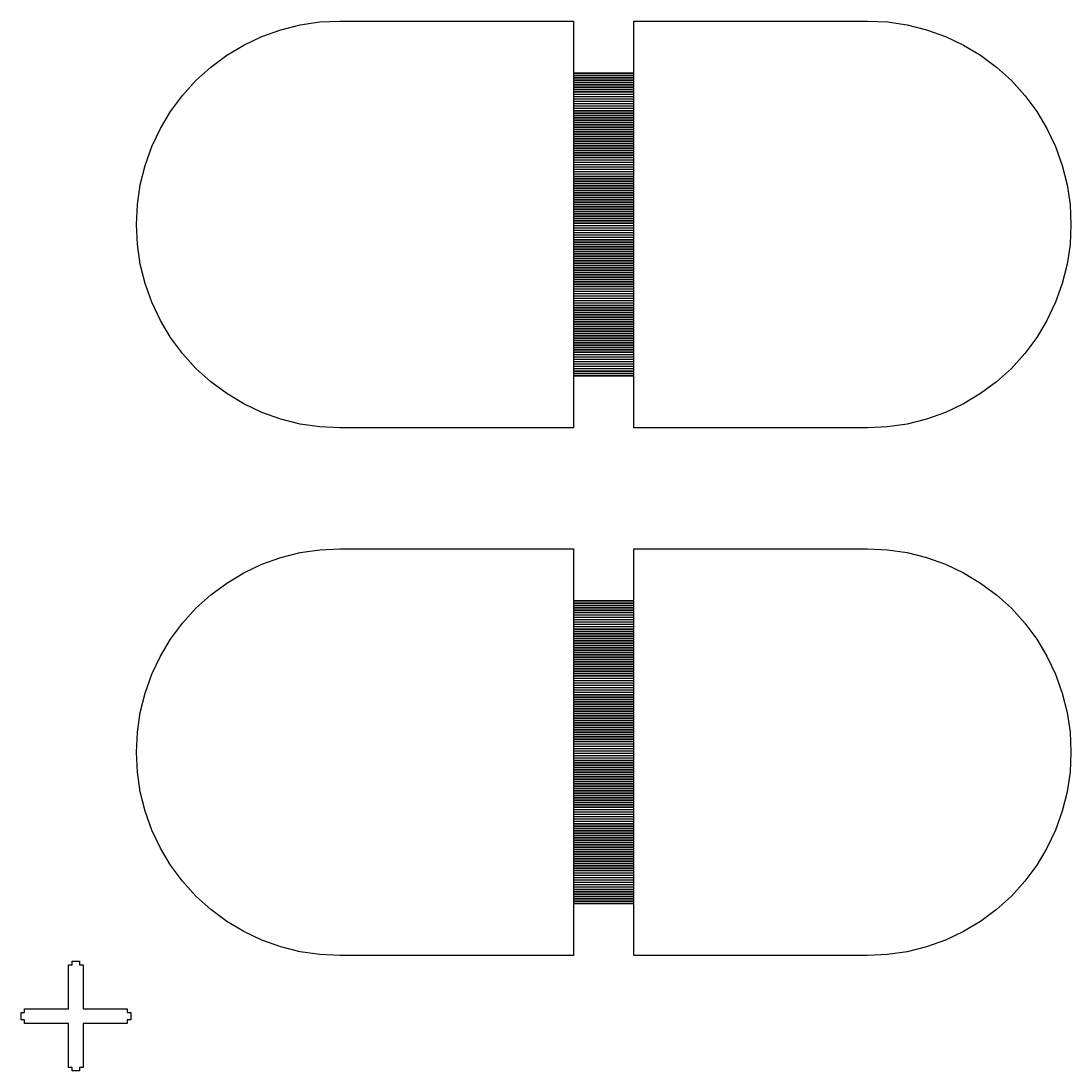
# Model space of a CAD drawing. Extents: x -21 to 129, y -39 to 111.
# Drawn here: x 17.06 to 34.97, y 35.06 to 52.97 of the extents above; entities that cross this region are included whole.
import ezdxf

# ---------------------------------------------------------------- set-up
doc = ezdxf.new("R2010")
doc.units = 0

msp = doc.modelspace()

# ---------------------------------------------------------------- linework, layer by layer
for p, q in [((21.4927, 52.8206), (21.823, 52.9033)), ((21.823, 52.9033), (22.1599, 52.9533)), ((22.1599, 52.9533), (22.5, 52.97)), ((22.5, 52.97), (26.485, 52.97)), ((26.485, 52.97), (26.485, 52.085)), ((27.515, 52.085), (27.515, 52.97)), ((27.515, 52.97), (31.5, 52.97)), ((31.5, 52.97), (31.8401, 52.9533)), ((31.8401, 52.9533), (32.177, 52.9033)), ((32.177, 52.9033), (32.5073, 52.8206)), ((20.8643, 52.5603), (21.1721, 52.7059)), ((21.1721, 52.7059), (21.4927, 52.8206)), ((32.5073, 52.8206), (32.8279, 52.7059)), ((32.8279, 52.7059), (33.1357, 52.5603)), ((20.5722, 52.3852), (20.8643, 52.5603)), ((33.1357, 52.5603), (33.4278, 52.3852)), ((20.2987, 52.1823), (20.5722, 52.3852)), ((33.4278, 52.3852), (33.7013, 52.1823)), ((20.0463, 51.9537), (20.2987, 52.1823)), ((33.7013, 52.1823), (33.9537, 51.9537)), ((19.8177, 51.7013), (20.0463, 51.9537)), ((26.485, 52.085), (27.515, 52.085)), ((27.515, 52.075), (26.485, 52.075)), ((26.485, 52.075), (26.485, 52.045)), ((26.485, 52.045), (27.515, 52.045)), ((27.515, 52.035), (26.485, 52.035)), ((26.485, 52.035), (26.485, 52.005)), ((26.485, 52.005), (27.515, 52.005)), ((27.515, 51.995), (26.485, 51.995)), ((26.485, 51.995), (26.485, 51.965)), ((26.485, 51.965), (27.515, 51.965)), ((27.515, 51.955), (26.485, 51.955)), ((26.485, 51.955), (26.485, 51.925)), ((27.515, 52.045), (27.515, 52.075)), ((27.515, 52.005), (27.515, 52.035)), ((27.515, 51.965), (27.515, 51.995)), ((27.515, 51.925), (27.515, 51.955)), ((33.9537, 51.9537), (34.1823, 51.7013)), ((26.485, 51.925), (27.515, 51.925)), ((27.515, 51.915), (26.485, 51.915)), ((26.485, 51.915), (26.485, 51.885)), ((26.485, 51.885), (27.515, 51.885)), ((27.515, 51.875), (26.485, 51.875)), ((26.485, 51.875), (26.485, 51.845)), ((26.485, 51.845), (27.515, 51.845)), ((27.515, 51.835), (26.485, 51.835)), ((26.485, 51.835), (26.485, 51.805)), ((26.485, 51.805), (27.515, 51.805)), ((27.515, 51.795), (26.485, 51.795)), ((26.485, 51.795), (26.485, 51.765)), ((26.485, 51.765), (27.515, 51.765)), ((27.515, 51.755), (26.485, 51.755)), ((26.485, 51.755), (26.485, 51.725)), ((27.515, 51.885), (27.515, 51.915)), ((27.515, 51.845), (27.515, 51.875)), ((27.515, 51.805), (27.515, 51.835)), ((27.515, 51.765), (27.515, 51.795)), ((27.515, 51.725), (27.515, 51.755)), ((19.6148, 51.4278), (19.8177, 51.7013)), ((26.485, 51.725), (27.515, 51.725)), ((27.515, 51.715), (26.485, 51.715)), ((26.485, 51.715), (26.485, 51.685)), ((26.485, 51.685), (27.515, 51.685)), ((27.515, 51.675), (26.485, 51.675)), ((26.485, 51.675), (26.485, 51.645)), ((26.485, 51.645), (27.515, 51.645)), ((27.515, 51.635), (26.485, 51.635)), ((26.485, 51.635), (26.485, 51.605)), ((26.485, 51.605), (27.515, 51.605)), ((27.515, 51.595), (26.485, 51.595)), ((26.485, 51.595), (26.485, 51.565)), ((27.515, 51.685), (27.515, 51.715)), ((27.515, 51.645), (27.515, 51.675)), ((27.515, 51.605), (27.515, 51.635)), ((27.515, 51.565), (27.515, 51.595)), ((34.1823, 51.7013), (34.3852, 51.4278)), ((19.4397, 51.1357), (19.6148, 51.4278)), ((26.485, 51.565), (27.515, 51.565)), ((27.515, 51.555), (26.485, 51.555)), ((26.485, 51.555), (26.485, 51.525)), ((26.485, 51.525), (27.515, 51.525)), ((27.515, 51.515), (26.485, 51.515)), ((26.485, 51.515), (26.485, 51.485)), ((26.485, 51.485), (27.515, 51.485)), ((27.515, 51.475), (26.485, 51.475)), ((26.485, 51.475), (26.485, 51.445)), ((26.485, 51.445), (27.515, 51.445)), ((27.515, 51.435), (26.485, 51.435)), ((26.485, 51.435), (26.485, 51.405)), ((26.485, 51.405), (27.515, 51.405)), ((27.515, 51.395), (26.485, 51.395)), ((26.485, 51.395), (26.485, 51.365)), ((27.515, 51.525), (27.515, 51.555)), ((27.515, 51.485), (27.515, 51.515)), ((27.515, 51.445), (27.515, 51.475)), ((27.515, 51.405), (27.515, 51.435)), ((27.515, 51.365), (27.515, 51.395)), ((34.3852, 51.4278), (34.5603, 51.1357)), ((26.485, 51.365), (27.515, 51.365)), ((27.515, 51.355), (26.485, 51.355)), ((26.485, 51.355), (26.485, 51.325)), ((26.485, 51.325), (27.515, 51.325)), ((27.515, 51.315), (26.485, 51.315)), ((26.485, 51.315), (26.485, 51.285)), ((26.485, 51.285), (27.515, 51.285)), ((27.515, 51.275), (26.485, 51.275)), ((26.485, 51.275), (26.485, 51.245)), ((26.485, 51.245), (27.515, 51.245)), ((27.515, 51.235), (26.485, 51.235)), ((26.485, 51.235), (26.485, 51.205)), ((27.515, 51.325), (27.515, 51.355)), ((27.515, 51.285), (27.515, 51.315)), ((27.515, 51.245), (27.515, 51.275)), ((27.515, 51.205), (27.515, 51.235)), ((19.2941, 50.8279), (19.4397, 51.1357)), ((26.485, 51.205), (27.515, 51.205)), ((27.515, 51.195), (26.485, 51.195)), ((26.485, 51.195), (26.485, 51.165)), ((26.485, 51.165), (27.515, 51.165)), ((27.515, 51.155), (26.485, 51.155)), ((26.485, 51.155), (26.485, 51.125)), ((26.485, 51.125), (27.515, 51.125)), ((27.515, 51.115), (26.485, 51.115)), ((26.485, 51.115), (26.485, 51.085)), ((26.485, 51.085), (27.515, 51.085)), ((27.515, 51.075), (26.485, 51.075)), ((26.485, 51.075), (26.485, 51.045)), ((26.485, 51.045), (27.515, 51.045)), ((27.515, 51.165), (27.515, 51.195)), ((27.515, 51.125), (27.515, 51.155)), ((27.515, 51.085), (27.515, 51.115)), ((27.515, 51.045), (27.515, 51.075)), ((34.5603, 51.1357), (34.7059, 50.8279)), ((27.515, 51.035), (26.485, 51.035)), ((26.485, 51.035), (26.485, 51.005)), ((26.485, 51.005), (27.515, 51.005)), ((27.515, 50.995), (26.485, 50.995)), ((26.485, 50.995), (26.485, 50.965)), ((26.485, 50.965), (27.515, 50.965)), ((27.515, 50.955), (26.485, 50.955)), ((26.485, 50.955), (26.485, 50.925)), ((26.485, 50.925), (27.515, 50.925)), ((27.515, 50.915), (26.485, 50.915)), ((26.485, 50.915), (26.485, 50.885)), ((26.485, 50.885), (27.515, 50.885)), ((27.515, 50.875), (26.485, 50.875)), ((26.485, 50.875), (26.485, 50.845)), ((27.515, 51.005), (27.515, 51.035)), ((27.515, 50.965), (27.515, 50.995)), ((27.515, 50.925), (27.515, 50.955)), ((27.515, 50.885), (27.515, 50.915)), ((27.515, 50.845), (27.515, 50.875)), ((19.1794, 50.5073), (19.2941, 50.8279)), ((26.485, 50.845), (27.515, 50.845)), ((27.515, 50.835), (26.485, 50.835)), ((26.485, 50.835), (26.485, 50.805)), ((26.485, 50.805), (27.515, 50.805)), ((27.515, 50.795), (26.485, 50.795)), ((26.485, 50.795), (26.485, 50.765)), ((26.485, 50.765), (27.515, 50.765)), ((27.515, 50.755), (26.485, 50.755)), ((26.485, 50.755), (26.485, 50.725)), ((26.485, 50.725), (27.515, 50.725)), ((27.515, 50.715), (26.485, 50.715)), ((26.485, 50.715), (26.485, 50.685)), ((26.485, 50.685), (27.515, 50.685)), ((27.515, 50.805), (27.515, 50.835)), ((27.515, 50.765), (27.515, 50.795)), ((27.515, 50.725), (27.515, 50.755)), ((27.515, 50.685), (27.515, 50.715)), ((34.7059, 50.8279), (34.8206, 50.5073)), ((19.0967, 50.177), (19.1794, 50.5073)), ((27.515, 50.675), (26.485, 50.675)), ((26.485, 50.675), (26.485, 50.645)), ((26.485, 50.645), (27.515, 50.645)), ((27.515, 50.635), (26.485, 50.635)), ((26.485, 50.635), (26.485, 50.605)), ((26.485, 50.605), (27.515, 50.605)), ((27.515, 50.595), (26.485, 50.595)), ((26.485, 50.595), (26.485, 50.565)), ((26.485, 50.565), (27.515, 50.565)), ((27.515, 50.555), (26.485, 50.555)), ((26.485, 50.555), (26.485, 50.525)), ((26.485, 50.525), (27.515, 50.525)), ((27.515, 50.515), (26.485, 50.515)), ((26.485, 50.515), (26.485, 50.485)), ((27.515, 50.645), (27.515, 50.675)), ((27.515, 50.605), (27.515, 50.635)), ((27.515, 50.565), (27.515, 50.595)), ((27.515, 50.525), (27.515, 50.555)), ((27.515, 50.485), (27.515, 50.515)), ((34.8206, 50.5073), (34.9033, 50.177)), ((26.485, 50.485), (27.515, 50.485)), ((27.515, 50.475), (26.485, 50.475)), ((26.485, 50.475), (26.485, 50.445)), ((26.485, 50.445), (27.515, 50.445)), ((27.515, 50.435), (26.485, 50.435)), ((26.485, 50.435), (26.485, 50.405)), ((26.485, 50.405), (27.515, 50.405)), ((27.515, 50.395), (26.485, 50.395)), ((26.485, 50.395), (26.485, 50.365)), ((26.485, 50.365), (27.515, 50.365)), ((27.515, 50.355), (26.485, 50.355)), ((26.485, 50.355), (26.485, 50.325)), ((26.485, 50.325), (27.515, 50.325)), ((27.515, 50.445), (27.515, 50.475)), ((27.515, 50.405), (27.515, 50.435)), ((27.515, 50.365), (27.515, 50.395)), ((27.515, 50.325), (27.515, 50.355)), ((19.0467, 49.8401), (19.0967, 50.177)), ((27.515, 50.315), (26.485, 50.315)), ((26.485, 50.315), (26.485, 50.285)), ((26.485, 50.285), (27.515, 50.285)), ((27.515, 50.275), (26.485, 50.275)), ((26.485, 50.275), (26.485, 50.245)), ((26.485, 50.245), (27.515, 50.245)), ((27.515, 50.235), (26.485, 50.235)), ((26.485, 50.235), (26.485, 50.205)), ((26.485, 50.205), (27.515, 50.205)), ((27.515, 50.195), (26.485, 50.195)), ((26.485, 50.195), (26.485, 50.165)), ((26.485, 50.165), (27.515, 50.165)), ((27.515, 50.155), (26.485, 50.155)), ((26.485, 50.155), (26.485, 50.125)), ((27.515, 50.285), (27.515, 50.315)), ((27.515, 50.245), (27.515, 50.275)), ((27.515, 50.205), (27.515, 50.235)), ((27.515, 50.165), (27.515, 50.195)), ((27.515, 50.125), (27.515, 50.155)), ((34.9033, 50.177), (34.9533, 49.8401)), ((26.485, 50.125), (27.515, 50.125)), ((27.515, 50.115), (26.485, 50.115)), ((26.485, 50.115), (26.485, 50.085)), ((26.485, 50.085), (27.515, 50.085)), ((27.515, 50.075), (26.485, 50.075)), ((26.485, 50.075), (26.485, 50.045)), ((26.485, 50.045), (27.515, 50.045)), ((27.515, 50.035), (26.485, 50.035)), ((26.485, 50.035), (26.485, 50.005)), ((26.485, 50.005), (27.515, 50.005)), ((27.515, 49.995), (26.485, 49.995)), ((26.485, 49.995), (26.485, 49.965)), ((26.485, 49.965), (27.515, 49.965)), ((27.515, 50.085), (27.515, 50.115)), ((27.515, 50.045), (27.515, 50.075)), ((27.515, 50.005), (27.515, 50.035)), ((27.515, 49.965), (27.515, 49.995)), ((19.03, 49.5), (19.0467, 49.8401)), ((27.515, 49.955), (26.485, 49.955)), ((26.485, 49.955), (26.485, 49.925)), ((26.485, 49.925), (27.515, 49.925)), ((27.515, 49.915), (26.485, 49.915)), ((26.485, 49.915), (26.485, 49.885)), ((26.485, 49.885), (27.515, 49.885)), ((27.515, 49.875), (26.485, 49.875)), ((26.485, 49.875), (26.485, 49.845)), ((26.485, 49.845), (27.515, 49.845)), ((27.515, 49.835), (26.485, 49.835)), ((26.485, 49.835), (26.485, 49.805)), ((26.485, 49.805), (27.515, 49.805)), ((27.515, 49.795), (26.485, 49.795)), ((26.485, 49.795), (26.485, 49.765)), ((27.515, 49.925), (27.515, 49.955)), ((27.515, 49.885), (27.515, 49.915)), ((27.515, 49.845), (27.515, 49.875)), ((27.515, 49.805), (27.515, 49.835)), ((27.515, 49.765), (27.515, 49.795)), ((34.9533, 49.8401), (34.97, 49.5)), ((26.485, 49.765), (27.515, 49.765)), ((27.515, 49.755), (26.485, 49.755)), ((26.485, 49.755), (26.485, 49.725)), ((26.485, 49.725), (27.515, 49.725)), ((27.515, 49.715), (26.485, 49.715)), ((26.485, 49.715), (26.485, 49.685)), ((26.485, 49.685), (27.515, 49.685)), ((27.515, 49.675), (26.485, 49.675)), ((26.485, 49.675), (26.485, 49.645)), ((26.485, 49.645), (27.515, 49.645)), ((27.515, 49.635), (26.485, 49.635)), ((26.485, 49.635), (26.485, 49.605)), ((26.485, 49.605), (27.515, 49.605)), ((27.515, 49.725), (27.515, 49.755)), ((27.515, 49.685), (27.515, 49.715)), ((27.515, 49.645), (27.515, 49.675)), ((27.515, 49.605), (27.515, 49.635)), ((19.0467, 49.1599), (19.03, 49.5)), ((27.515, 49.595), (26.485, 49.595)), ((26.485, 49.595), (26.485, 49.565)), ((26.485, 49.565), (27.515, 49.565)), ((27.515, 49.555), (26.485, 49.555)), ((26.485, 49.555), (26.485, 49.525)), ((26.485, 49.525), (27.515, 49.525)), ((27.515, 49.515), (26.485, 49.515)), ((26.485, 49.515), (26.485, 49.485)), ((26.485, 49.485), (27.515, 49.485)), ((27.515, 49.475), (26.485, 49.475)), ((26.485, 49.475), (26.485, 49.445)), ((26.485, 49.445), (27.515, 49.445)), ((27.515, 49.435), (26.485, 49.435)), ((26.485, 49.435), (26.485, 49.405)), ((27.515, 49.565), (27.515, 49.595)), ((27.515, 49.525), (27.515, 49.555)), ((27.515, 49.485), (27.515, 49.515)), ((27.515, 49.445), (27.515, 49.475)), ((27.515, 49.405), (27.515, 49.435)), ((34.97, 49.5), (34.9533, 49.1599)), ((26.485, 49.405), (27.515, 49.405)), ((27.515, 49.395), (26.485, 49.395)), ((26.485, 49.395), (26.485, 49.365)), ((26.485, 49.365), (27.515, 49.365)), ((27.515, 49.355), (26.485, 49.355)), ((26.485, 49.355), (26.485, 49.325)), ((26.485, 49.325), (27.515, 49.325)), ((27.515, 49.315), (26.485, 49.315)), ((26.485, 49.315), (26.485, 49.285)), ((26.485, 49.285), (27.515, 49.285)), ((27.515, 49.275), (26.485, 49.275)), ((26.485, 49.275), (26.485, 49.245)), ((27.515, 49.365), (27.515, 49.395)), ((27.515, 49.325), (27.515, 49.355)), ((27.515, 49.285), (27.515, 49.315)), ((27.515, 49.245), (27.515, 49.275)), ((19.0967, 48.823), (19.0467, 49.1599)), ((26.485, 49.245), (27.515, 49.245)), ((27.515, 49.235), (26.485, 49.235)), ((26.485, 49.235), (26.485, 49.205)), ((26.485, 49.205), (27.515, 49.205)), ((27.515, 49.195), (26.485, 49.195)), ((26.485, 49.195), (26.485, 49.165)), ((26.485, 49.165), (27.515, 49.165)), ((27.515, 49.155), (26.485, 49.155)), ((26.485, 49.155), (26.485, 49.125)), ((26.485, 49.125), (27.515, 49.125)), ((27.515, 49.115), (26.485, 49.115)), ((26.485, 49.115), (26.485, 49.085)), ((26.485, 49.085), (27.515, 49.085)), ((27.515, 49.075), (26.485, 49.075)), ((26.485, 49.075), (26.485, 49.045)), ((27.515, 49.205), (27.515, 49.235)), ((27.515, 49.165), (27.515, 49.195)), ((27.515, 49.125), (27.515, 49.155)), ((27.515, 49.085), (27.515, 49.115)), ((27.515, 49.045), (27.515, 49.075)), ((34.9533, 49.1599), (34.9033, 48.823)), ((26.485, 49.045), (27.515, 49.045)), ((27.515, 49.035), (26.485, 49.035)), ((26.485, 49.035), (26.485, 49.005)), ((26.485, 49.005), (27.515, 49.005)), ((27.515, 48.995), (26.485, 48.995)), ((26.485, 48.995), (26.485, 48.965)), ((26.485, 48.965), (27.515, 48.965)), ((27.515, 48.955), (26.485, 48.955)), ((26.485, 48.955), (26.485, 48.925)), ((26.485, 48.925), (27.515, 48.925)), ((27.515, 48.915), (26.485, 48.915)), ((26.485, 48.915), (26.485, 48.885)), ((27.515, 49.005), (27.515, 49.035)), ((27.515, 48.965), (27.515, 48.995)), ((27.515, 48.925), (27.515, 48.955)), ((27.515, 48.885), (27.515, 48.915)), ((19.1794, 48.4927), (19.0967, 48.823)), ((26.485, 48.885), (27.515, 48.885)), ((27.515, 48.875), (26.485, 48.875)), ((26.485, 48.875), (26.485, 48.845)), ((26.485, 48.845), (27.515, 48.845)), ((27.515, 48.835), (26.485, 48.835)), ((26.485, 48.835), (26.485, 48.805)), ((26.485, 48.805), (27.515, 48.805)), ((27.515, 48.795), (26.485, 48.795)), ((26.485, 48.795), (26.485, 48.765)), ((26.485, 48.765), (27.515, 48.765)), ((27.515, 48.755), (26.485, 48.755)), ((26.485, 48.755), (26.485, 48.725)), ((26.485, 48.725), (27.515, 48.725)), ((27.515, 48.715), (26.485, 48.715)), ((26.485, 48.715), (26.485, 48.685)), ((27.515, 48.845), (27.515, 48.875)), ((27.515, 48.805), (27.515, 48.835)), ((27.515, 48.765), (27.515, 48.795)), ((27.515, 48.725), (27.515, 48.755)), ((27.515, 48.685), (27.515, 48.715)), ((34.9033, 48.823), (34.8206, 48.4927)), ((26.485, 48.685), (27.515, 48.685)), ((27.515, 48.675), (26.485, 48.675)), ((26.485, 48.675), (26.485, 48.645)), ((26.485, 48.645), (27.515, 48.645)), ((27.515, 48.635), (26.485, 48.635)), ((26.485, 48.635), (26.485, 48.605)), ((26.485, 48.605), (27.515, 48.605)), ((27.515, 48.595), (26.485, 48.595)), ((26.485, 48.595), (26.485, 48.565)), ((26.485, 48.565), (27.515, 48.565)), ((27.515, 48.555), (26.485, 48.555)), ((26.485, 48.555), (26.485, 48.525)), ((27.515, 48.645), (27.515, 48.675)), ((27.515, 48.605), (27.515, 48.635)), ((27.515, 48.565), (27.515, 48.595)), ((27.515, 48.525), (27.515, 48.555)), ((19.2941, 48.1721), (19.1794, 48.4927)), ((26.485, 48.525), (27.515, 48.525)), ((27.515, 48.515), (26.485, 48.515)), ((26.485, 48.515), (26.485, 48.485)), ((26.485, 48.485), (27.515, 48.485)), ((27.515, 48.475), (26.485, 48.475)), ((26.485, 48.475), (26.485, 48.445)), ((26.485, 48.445), (27.515, 48.445)), ((27.515, 48.435), (26.485, 48.435)), ((26.485, 48.435), (26.485, 48.405)), ((26.485, 48.405), (27.515, 48.405)), ((27.515, 48.395), (26.485, 48.395)), ((26.485, 48.395), (26.485, 48.365)), ((26.485, 48.365), (27.515, 48.365)), ((27.515, 48.355), (26.485, 48.355)), ((26.485, 48.355), (26.485, 48.325)), ((27.515, 48.485), (27.515, 48.515)), ((27.515, 48.445), (27.515, 48.475)), ((27.515, 48.405), (27.515, 48.435)), ((27.515, 48.365), (27.515, 48.395)), ((27.515, 48.325), (27.515, 48.355)), ((34.8206, 48.4927), (34.7059, 48.1721)), ((19.4397, 47.8643), (19.2941, 48.1721)), ((26.485, 48.325), (27.515, 48.325)), ((27.515, 48.315), (26.485, 48.315)), ((26.485, 48.315), (26.485, 48.285)), ((26.485, 48.285), (27.515, 48.285)), ((27.515, 48.275), (26.485, 48.275)), ((26.485, 48.275), (26.485, 48.245)), ((26.485, 48.245), (27.515, 48.245)), ((27.515, 48.235), (26.485, 48.235)), ((26.485, 48.235), (26.485, 48.205)), ((26.485, 48.205), (27.515, 48.205)), ((27.515, 48.195), (26.485, 48.195)), ((26.485, 48.195), (26.485, 48.165)), ((27.515, 48.285), (27.515, 48.315)), ((27.515, 48.245), (27.515, 48.275)), ((27.515, 48.205), (27.515, 48.235)), ((27.515, 48.165), (27.515, 48.195)), ((34.7059, 48.1721), (34.5603, 47.8643)), ((26.485, 48.165), (27.515, 48.165)), ((27.515, 48.155), (26.485, 48.155)), ((26.485, 48.155), (26.485, 48.125)), ((26.485, 48.125), (27.515, 48.125)), ((27.515, 48.115), (26.485, 48.115)), ((26.485, 48.115), (26.485, 48.085)), ((26.485, 48.085), (27.515, 48.085)), ((27.515, 48.075), (26.485, 48.075)), ((26.485, 48.075), (26.485, 48.045)), ((26.485, 48.045), (27.515, 48.045)), ((27.515, 48.035), (26.485, 48.035)), ((26.485, 48.035), (26.485, 48.005)), ((26.485, 48.005), (27.515, 48.005)), ((27.515, 47.995), (26.485, 47.995)), ((26.485, 47.995), (26.485, 47.965)), ((27.515, 48.125), (27.515, 48.155)), ((27.515, 48.085), (27.515, 48.115)), ((27.515, 48.045), (27.515, 48.075)), ((27.515, 48.005), (27.515, 48.035)), ((27.515, 47.965), (27.515, 47.995)), ((19.6148, 47.5722), (19.4397, 47.8643)), ((26.485, 47.965), (27.515, 47.965)), ((27.515, 47.955), (26.485, 47.955)), ((26.485, 47.955), (26.485, 47.925)), ((26.485, 47.925), (27.515, 47.925)), ((27.515, 47.915), (26.485, 47.915)), ((26.485, 47.915), (26.485, 47.885)), ((26.485, 47.885), (27.515, 47.885)), ((27.515, 47.875), (26.485, 47.875)), ((26.485, 47.875), (26.485, 47.845)), ((26.485, 47.845), (27.515, 47.845)), ((27.515, 47.835), (26.485, 47.835)), ((26.485, 47.835), (26.485, 47.805)), ((27.515, 47.925), (27.515, 47.955)), ((27.515, 47.885), (27.515, 47.915)), ((27.515, 47.845), (27.515, 47.875)), ((27.515, 47.805), (27.515, 47.835)), ((34.5603, 47.8643), (34.3852, 47.5722)), ((26.485, 47.805), (27.515, 47.805)), ((27.515, 47.795), (26.485, 47.795)), ((26.485, 47.795), (26.485, 47.765)), ((26.485, 47.765), (27.515, 47.765)), ((27.515, 47.755), (26.485, 47.755)), ((26.485, 47.755), (26.485, 47.725)), ((26.485, 47.725), (27.515, 47.725)), ((27.515, 47.715), (26.485, 47.715)), ((26.485, 47.715), (26.485, 47.685)), ((26.485, 47.685), (27.515, 47.685)), ((27.515, 47.675), (26.485, 47.675)), ((26.485, 47.675), (26.485, 47.645)), ((26.485, 47.645), (27.515, 47.645)), ((27.515, 47.635), (26.485, 47.635)), ((26.485, 47.635), (26.485, 47.605)), ((27.515, 47.765), (27.515, 47.795)), ((27.515, 47.725), (27.515, 47.755)), ((27.515, 47.685), (27.515, 47.715)), ((27.515, 47.645), (27.515, 47.675)), ((27.515, 47.605), (27.515, 47.635)), ((19.8177, 47.2987), (19.6148, 47.5722)), ((26.485, 47.605), (27.515, 47.605)), ((27.515, 47.595), (26.485, 47.595)), ((26.485, 47.595), (26.485, 47.565)), ((26.485, 47.565), (27.515, 47.565)), ((27.515, 47.555), (26.485, 47.555)), ((26.485, 47.555), (26.485, 47.525)), ((26.485, 47.525), (27.515, 47.525)), ((27.515, 47.515), (26.485, 47.515)), ((26.485, 47.515), (26.485, 47.485)), ((26.485, 47.485), (27.515, 47.485)), ((27.515, 47.475), (26.485, 47.475)), ((26.485, 47.475), (26.485, 47.445)), ((27.515, 47.565), (27.515, 47.595)), ((27.515, 47.525), (27.515, 47.555)), ((27.515, 47.485), (27.515, 47.515)), ((27.515, 47.445), (27.515, 47.475)), ((34.3852, 47.5722), (34.1823, 47.2987)), ((20.0463, 47.0463), (19.8177, 47.2987)), ((26.485, 47.445), (27.515, 47.445)), ((27.515, 47.435), (26.485, 47.435)), ((26.485, 47.435), (26.485, 47.405)), ((26.485, 47.405), (27.515, 47.405)), ((27.515, 47.395), (26.485, 47.395)), ((26.485, 47.395), (26.485, 47.365)), ((26.485, 47.365), (27.515, 47.365)), ((27.515, 47.355), (26.485, 47.355)), ((26.485, 47.355), (26.485, 47.325)), ((26.485, 47.325), (27.515, 47.325)), ((27.515, 47.315), (26.485, 47.315)), ((26.485, 47.315), (26.485, 47.285)), ((26.485, 47.285), (27.515, 47.285)), ((27.515, 47.405), (27.515, 47.435)), ((27.515, 47.365), (27.515, 47.395)), ((27.515, 47.325), (27.515, 47.355)), ((27.515, 47.285), (27.515, 47.315)), ((34.1823, 47.2987), (33.9537, 47.0463)), ((27.515, 47.275), (26.485, 47.275)), ((26.485, 47.275), (26.485, 47.245)), ((26.485, 47.245), (27.515, 47.245)), ((27.515, 47.235), (26.485, 47.235)), ((26.485, 47.235), (26.485, 47.205)), ((26.485, 47.205), (27.515, 47.205)), ((27.515, 47.195), (26.485, 47.195)), ((26.485, 47.195), (26.485, 47.165)), ((26.485, 47.165), (27.515, 47.165)), ((27.515, 47.155), (26.485, 47.155)), ((26.485, 47.155), (26.485, 47.125)), ((26.485, 47.125), (27.515, 47.125)), ((27.515, 47.115), (26.485, 47.115)), ((26.485, 47.115), (26.485, 47.085)), ((27.515, 47.245), (27.515, 47.275)), ((27.515, 47.205), (27.515, 47.235)), ((27.515, 47.165), (27.515, 47.195)), ((27.515, 47.125), (27.515, 47.155)), ((27.515, 47.085), (27.515, 47.115)), ((20.2987, 46.8177), (20.0463, 47.0463)), ((26.485, 47.085), (27.515, 47.085)), ((27.515, 47.075), (26.485, 47.075)), ((26.485, 47.075), (26.485, 47.045)), ((26.485, 47.045), (27.515, 47.045)), ((27.515, 47.035), (26.485, 47.035)), ((26.485, 47.035), (26.485, 47.005)), ((26.485, 47.005), (27.515, 47.005)), ((27.515, 46.995), (26.485, 46.995)), ((26.485, 46.995), (26.485, 46.965)), ((26.485, 46.965), (27.515, 46.965)), ((27.515, 46.955), (26.485, 46.955)), ((26.485, 46.955), (26.485, 46.925)), ((26.485, 46.925), (27.515, 46.925)), ((27.515, 47.045), (27.515, 47.075)), ((27.515, 47.005), (27.515, 47.035)), ((27.515, 46.965), (27.515, 46.995)), ((27.515, 46.925), (27.515, 46.955)), ((33.9537, 47.0463), (33.7013, 46.8177)), ((20.5722, 46.6148), (20.2987, 46.8177)), ((27.515, 46.915), (26.485, 46.915)), ((26.485, 46.915), (26.485, 46.03)), ((27.515, 46.03), (27.515, 46.915)), ((33.7013, 46.8177), (33.4278, 46.6148)), ((20.8643, 46.4397), (20.5722, 46.6148)), ((33.4278, 46.6148), (33.1357, 46.4397)), ((21.1721, 46.2941), (20.8643, 46.4397)), ((33.1357, 46.4397), (32.8279, 46.2941)), ((21.4927, 46.1794), (21.1721, 46.2941)), ((32.8279, 46.2941), (32.5073, 46.1794)), ((21.823, 46.0967), (21.4927, 46.1794)), ((22.1599, 46.0467), (21.823, 46.0967)), ((22.5, 46.03), (22.1599, 46.0467)), ((26.485, 46.03), (22.5, 46.03)), ((31.5, 46.03), (27.515, 46.03)), ((31.8401, 46.0467), (31.5, 46.03)), ((32.177, 46.0967), (31.8401, 46.0467)), ((32.5073, 46.1794), (32.177, 46.0967)), ((21.4927, 43.8206), (21.823, 43.9033)), ((21.823, 43.9033), (22.1599, 43.9533)), ((22.1599, 43.9533), (22.5, 43.97)), ((22.5, 43.97), (26.485, 43.97)), ((26.485, 43.97), (26.485, 43.085)), ((27.515, 43.085), (27.515, 43.97)), ((27.515, 43.97), (31.5, 43.97)), ((31.5, 43.97), (31.8401, 43.9533)), ((31.8401, 43.9533), (32.177, 43.9033)), ((32.177, 43.9033), (32.5073, 43.8206)), ((20.8643, 43.5603), (21.1721, 43.7059)), ((21.1721, 43.7059), (21.4927, 43.8206)), ((32.5073, 43.8206), (32.8279, 43.7059)), ((32.8279, 43.7059), (33.1357, 43.5603)), ((20.5722, 43.3852), (20.8643, 43.5603)), ((33.1357, 43.5603), (33.4278, 43.3852)), ((20.2987, 43.1823), (20.5722, 43.3852)), ((33.4278, 43.3852), (33.7013, 43.1823)), ((20.0463, 42.9537), (20.2987, 43.1823)), ((33.7013, 43.1823), (33.9537, 42.9537)), ((26.485, 43.085), (27.515, 43.085)), ((27.515, 43.075), (26.485, 43.075)), ((26.485, 43.075), (26.485, 43.045)), ((26.485, 43.045), (27.515, 43.045)), ((27.515, 43.035), (26.485, 43.035)), ((26.485, 43.035), (26.485, 43.005)), ((26.485, 43.005), (27.515, 43.005)), ((27.515, 42.995), (26.485, 42.995)), ((26.485, 42.995), (26.485, 42.965)), ((27.515, 43.045), (27.515, 43.075)), ((27.515, 43.005), (27.515, 43.035)), ((27.515, 42.965), (27.515, 42.995)), ((19.8177, 42.7013), (20.0463, 42.9537)), ((26.485, 42.965), (27.515, 42.965)), ((27.515, 42.955), (26.485, 42.955)), ((26.485, 42.955), (26.485, 42.925)), ((26.485, 42.925), (27.515, 42.925)), ((27.515, 42.915), (26.485, 42.915)), ((26.485, 42.915), (26.485, 42.885)), ((26.485, 42.885), (27.515, 42.885)), ((27.515, 42.875), (26.485, 42.875)), ((26.485, 42.875), (26.485, 42.845)), ((26.485, 42.845), (27.515, 42.845)), ((27.515, 42.835), (26.485, 42.835)), ((26.485, 42.835), (26.485, 42.805)), ((26.485, 42.805), (27.515, 42.805)), ((27.515, 42.925), (27.515, 42.955)), ((27.515, 42.885), (27.515, 42.915)), ((27.515, 42.845), (27.515, 42.875)), ((27.515, 42.805), (27.515, 42.835)), ((33.9537, 42.9537), (34.1823, 42.7013)), ((19.6148, 42.4278), (19.8177, 42.7013)), ((27.515, 42.795), (26.485, 42.795)), ((26.485, 42.795), (26.485, 42.765)), ((26.485, 42.765), (27.515, 42.765)), ((27.515, 42.755), (26.485, 42.755)), ((26.485, 42.755), (26.485, 42.725)), ((26.485, 42.725), (27.515, 42.725)), ((27.515, 42.715), (26.485, 42.715)), ((26.485, 42.715), (26.485, 42.685)), ((26.485, 42.685), (27.515, 42.685)), ((27.515, 42.675), (26.485, 42.675)), ((26.485, 42.675), (26.485, 42.645)), ((26.485, 42.645), (27.515, 42.645)), ((27.515, 42.635), (26.485, 42.635)), ((26.485, 42.635), (26.485, 42.605)), ((27.515, 42.765), (27.515, 42.795)), ((27.515, 42.725), (27.515, 42.755)), ((27.515, 42.685), (27.515, 42.715)), ((27.515, 42.645), (27.515, 42.675)), ((27.515, 42.605), (27.515, 42.635)), ((34.1823, 42.7013), (34.3852, 42.4278)), ((26.485, 42.605), (27.515, 42.605)), ((27.515, 42.595), (26.485, 42.595)), ((26.485, 42.595), (26.485, 42.565)), ((26.485, 42.565), (27.515, 42.565)), ((27.515, 42.555), (26.485, 42.555)), ((26.485, 42.555), (26.485, 42.525)), ((26.485, 42.525), (27.515, 42.525)), ((27.515, 42.515), (26.485, 42.515)), ((26.485, 42.515), (26.485, 42.485)), ((26.485, 42.485), (27.515, 42.485)), ((27.515, 42.475), (26.485, 42.475)), ((26.485, 42.475), (26.485, 42.445)), ((26.485, 42.445), (27.515, 42.445)), ((27.515, 42.565), (27.515, 42.595)), ((27.515, 42.525), (27.515, 42.555)), ((27.515, 42.485), (27.515, 42.515)), ((27.515, 42.445), (27.515, 42.475)), ((19.4397, 42.1357), (19.6148, 42.4278)), ((27.515, 42.435), (26.485, 42.435)), ((26.485, 42.435), (26.485, 42.405)), ((26.485, 42.405), (27.515, 42.405)), ((27.515, 42.395), (26.485, 42.395)), ((26.485, 42.395), (26.485, 42.365)), ((26.485, 42.365), (27.515, 42.365)), ((27.515, 42.355), (26.485, 42.355)), ((26.485, 42.355), (26.485, 42.325)), ((26.485, 42.325), (27.515, 42.325)), ((27.515, 42.315), (26.485, 42.315)), ((26.485, 42.315), (26.485, 42.285)), ((26.485, 42.285), (27.515, 42.285)), ((27.515, 42.275), (26.485, 42.275)), ((26.485, 42.275), (26.485, 42.245)), ((27.515, 42.405), (27.515, 42.435)), ((27.515, 42.365), (27.515, 42.395)), ((27.515, 42.325), (27.515, 42.355)), ((27.515, 42.285), (27.515, 42.315)), ((27.515, 42.245), (27.515, 42.275)), ((34.3852, 42.4278), (34.5603, 42.1357)), ((19.2941, 41.8279), (19.4397, 42.1357)), ((26.485, 42.245), (27.515, 42.245)), ((27.515, 42.235), (26.485, 42.235)), ((26.485, 42.235), (26.485, 42.205)), ((26.485, 42.205), (27.515, 42.205)), ((27.515, 42.195), (26.485, 42.195)), ((26.485, 42.195), (26.485, 42.165)), ((26.485, 42.165), (27.515, 42.165)), ((27.515, 42.155), (26.485, 42.155)), ((26.485, 42.155), (26.485, 42.125)), ((26.485, 42.125), (27.515, 42.125)), ((27.515, 42.115), (26.485, 42.115)), ((26.485, 42.115), (26.485, 42.085)), ((26.485, 42.085), (27.515, 42.085)), ((27.515, 42.205), (27.515, 42.235)), ((27.515, 42.165), (27.515, 42.195)), ((27.515, 42.125), (27.515, 42.155)), ((27.515, 42.085), (27.515, 42.115)), ((34.5603, 42.1357), (34.7059, 41.8279)), ((27.515, 42.075), (26.485, 42.075)), ((26.485, 42.075), (26.485, 42.045)), ((26.485, 42.045), (27.515, 42.045)), ((27.515, 42.035), (26.485, 42.035)), ((26.485, 42.035), (26.485, 42.005)), ((26.485, 42.005), (27.515, 42.005)), ((27.515, 41.995), (26.485, 41.995)), ((26.485, 41.995), (26.485, 41.965)), ((26.485, 41.965), (27.515, 41.965)), ((27.515, 41.955), (26.485, 41.955)), ((26.485, 41.955), (26.485, 41.925)), ((26.485, 41.925), (27.515, 41.925)), ((27.515, 41.915), (26.485, 41.915)), ((26.485, 41.915), (26.485, 41.885)), ((27.515, 42.045), (27.515, 42.075)), ((27.515, 42.005), (27.515, 42.035)), ((27.515, 41.965), (27.515, 41.995)), ((27.515, 41.925), (27.515, 41.955)), ((27.515, 41.885), (27.515, 41.915)), ((19.1794, 41.5073), (19.2941, 41.8279)), ((26.485, 41.885), (27.515, 41.885)), ((27.515, 41.875), (26.485, 41.875)), ((26.485, 41.875), (26.485, 41.845)), ((26.485, 41.845), (27.515, 41.845)), ((27.515, 41.835), (26.485, 41.835)), ((26.485, 41.835), (26.485, 41.805)), ((26.485, 41.805), (27.515, 41.805)), ((27.515, 41.795), (26.485, 41.795)), ((26.485, 41.795), (26.485, 41.765)), ((26.485, 41.765), (27.515, 41.765)), ((27.515, 41.755), (26.485, 41.755)), ((26.485, 41.755), (26.485, 41.725)), ((26.485, 41.725), (27.515, 41.725)), ((27.515, 41.845), (27.515, 41.875)), ((27.515, 41.805), (27.515, 41.835)), ((27.515, 41.765), (27.515, 41.795)), ((27.515, 41.725), (27.515, 41.755)), ((34.7059, 41.8279), (34.8206, 41.5073)), ((27.515, 41.715), (26.485, 41.715)), ((26.485, 41.715), (26.485, 41.685)), ((26.485, 41.685), (27.515, 41.685)), ((27.515, 41.675), (26.485, 41.675)), ((26.485, 41.675), (26.485, 41.645)), ((26.485, 41.645), (27.515, 41.645)), ((27.515, 41.635), (26.485, 41.635)), ((26.485, 41.635), (26.485, 41.605)), ((26.485, 41.605), (27.515, 41.605)), ((27.515, 41.595), (26.485, 41.595)), ((26.485, 41.595), (26.485, 41.565)), ((26.485, 41.565), (27.515, 41.565)), ((27.515, 41.555), (26.485, 41.555)), ((26.485, 41.555), (26.485, 41.525)), ((27.515, 41.685), (27.515, 41.715)), ((27.515, 41.645), (27.515, 41.675)), ((27.515, 41.605), (27.515, 41.635)), ((27.515, 41.565), (27.515, 41.595)), ((27.515, 41.525), (27.515, 41.555)), ((19.0967, 41.177), (19.1794, 41.5073)), ((26.485, 41.525), (27.515, 41.525)), ((27.515, 41.515), (26.485, 41.515)), ((26.485, 41.515), (26.485, 41.485)), ((26.485, 41.485), (27.515, 41.485)), ((27.515, 41.475), (26.485, 41.475)), ((26.485, 41.475), (26.485, 41.445)), ((26.485, 41.445), (27.515, 41.445)), ((27.515, 41.435), (26.485, 41.435)), ((26.485, 41.435), (26.485, 41.405)), ((26.485, 41.405), (27.515, 41.405)), ((27.515, 41.395), (26.485, 41.395)), ((26.485, 41.395), (26.485, 41.365)), ((27.515, 41.485), (27.515, 41.515)), ((27.515, 41.445), (27.515, 41.475)), ((27.515, 41.405), (27.515, 41.435)), ((27.515, 41.365), (27.515, 41.395)), ((34.8206, 41.5073), (34.9033, 41.177)), ((26.485, 41.365), (27.515, 41.365)), ((27.515, 41.355), (26.485, 41.355)), ((26.485, 41.355), (26.485, 41.325)), ((26.485, 41.325), (27.515, 41.325)), ((27.515, 41.315), (26.485, 41.315)), ((26.485, 41.315), (26.485, 41.285)), ((26.485, 41.285), (27.515, 41.285)), ((27.515, 41.275), (26.485, 41.275)), ((26.485, 41.275), (26.485, 41.245)), ((26.485, 41.245), (27.515, 41.245)), ((27.515, 41.235), (26.485, 41.235)), ((26.485, 41.235), (26.485, 41.205)), ((26.485, 41.205), (27.515, 41.205)), ((27.515, 41.195), (26.485, 41.195)), ((26.485, 41.195), (26.485, 41.165)), ((27.515, 41.325), (27.515, 41.355)), ((27.515, 41.285), (27.515, 41.315)), ((27.515, 41.245), (27.515, 41.275)), ((27.515, 41.205), (27.515, 41.235)), ((27.515, 41.165), (27.515, 41.195)), ((19.0467, 40.8401), (19.0967, 41.177)), ((26.485, 41.165), (27.515, 41.165)), ((27.515, 41.155), (26.485, 41.155)), ((26.485, 41.155), (26.485, 41.125)), ((26.485, 41.125), (27.515, 41.125)), ((27.515, 41.115), (26.485, 41.115)), ((26.485, 41.115), (26.485, 41.085)), ((26.485, 41.085), (27.515, 41.085)), ((27.515, 41.075), (26.485, 41.075)), ((26.485, 41.075), (26.485, 41.045)), ((26.485, 41.045), (27.515, 41.045)), ((27.515, 41.035), (26.485, 41.035)), ((26.485, 41.035), (26.485, 41.005)), ((27.515, 41.125), (27.515, 41.155)), ((27.515, 41.085), (27.515, 41.115)), ((27.515, 41.045), (27.515, 41.075)), ((27.515, 41.005), (27.515, 41.035)), ((34.9033, 41.177), (34.9533, 40.8401)), ((19.03, 40.5), (19.0467, 40.8401)), ((26.485, 41.005), (27.515, 41.005)), ((27.515, 40.995), (26.485, 40.995)), ((26.485, 40.995), (26.485, 40.965)), ((26.485, 40.965), (27.515, 40.965)), ((27.515, 40.955), (26.485, 40.955)), ((26.485, 40.955), (26.485, 40.925)), ((26.485, 40.925), (27.515, 40.925)), ((27.515, 40.915), (26.485, 40.915)), ((26.485, 40.915), (26.485, 40.885)), ((26.485, 40.885), (27.515, 40.885)), ((27.515, 40.875), (26.485, 40.875)), ((26.485, 40.875), (26.485, 40.845)), ((26.485, 40.845), (27.515, 40.845)), ((27.515, 40.835), (26.485, 40.835)), ((26.485, 40.835), (26.485, 40.805)), ((27.515, 40.965), (27.515, 40.995)), ((27.515, 40.925), (27.515, 40.955)), ((27.515, 40.885), (27.515, 40.915)), ((27.515, 40.845), (27.515, 40.875)), ((27.515, 40.805), (27.515, 40.835)), ((34.9533, 40.8401), (34.97, 40.5)), ((26.485, 40.805), (27.515, 40.805)), ((27.515, 40.795), (26.485, 40.795)), ((26.485, 40.795), (26.485, 40.765)), ((26.485, 40.765), (27.515, 40.765)), ((27.515, 40.755), (26.485, 40.755)), ((26.485, 40.755), (26.485, 40.725)), ((26.485, 40.725), (27.515, 40.725)), ((27.515, 40.715), (26.485, 40.715)), ((26.485, 40.715), (26.485, 40.685)), ((26.485, 40.685), (27.515, 40.685)), ((27.515, 40.675), (26.485, 40.675)), ((26.485, 40.675), (26.485, 40.645)), ((27.515, 40.765), (27.515, 40.795)), ((27.515, 40.725), (27.515, 40.755)), ((27.515, 40.685), (27.515, 40.715)), ((27.515, 40.645), (27.515, 40.675)), ((19.0467, 40.1599), (19.03, 40.5)), ((26.485, 40.645), (27.515, 40.645)), ((27.515, 40.635), (26.485, 40.635)), ((26.485, 40.635), (26.485, 40.605)), ((26.485, 40.605), (27.515, 40.605)), ((27.515, 40.595), (26.485, 40.595)), ((26.485, 40.595), (26.485, 40.565)), ((26.485, 40.565), (27.515, 40.565)), ((27.515, 40.555), (26.485, 40.555)), ((26.485, 40.555), (26.485, 40.525)), ((26.485, 40.525), (27.515, 40.525)), ((27.515, 40.515), (26.485, 40.515)), ((26.485, 40.515), (26.485, 40.485)), ((26.485, 40.485), (27.515, 40.485)), ((27.515, 40.475), (26.485, 40.475)), ((26.485, 40.475), (26.485, 40.445)), ((27.515, 40.605), (27.515, 40.635)), ((27.515, 40.565), (27.515, 40.595)), ((27.515, 40.525), (27.515, 40.555)), ((27.515, 40.485), (27.515, 40.515)), ((27.515, 40.445), (27.515, 40.475)), ((34.97, 40.5), (34.9533, 40.1599)), ((26.485, 40.445), (27.515, 40.445)), ((27.515, 40.435), (26.485, 40.435)), ((26.485, 40.435), (26.485, 40.405)), ((26.485, 40.405), (27.515, 40.405)), ((27.515, 40.395), (26.485, 40.395)), ((26.485, 40.395), (26.485, 40.365)), ((26.485, 40.365), (27.515, 40.365)), ((27.515, 40.355), (26.485, 40.355)), ((26.485, 40.355), (26.485, 40.325)), ((26.485, 40.325), (27.515, 40.325)), ((27.515, 40.315), (26.485, 40.315)), ((26.485, 40.315), (26.485, 40.285)), ((27.515, 40.405), (27.515, 40.435)), ((27.515, 40.365), (27.515, 40.395)), ((27.515, 40.325), (27.515, 40.355)), ((27.515, 40.285), (27.515, 40.315)), ((19.0967, 39.823), (19.0467, 40.1599)), ((26.485, 40.285), (27.515, 40.285)), ((27.515, 40.275), (26.485, 40.275)), ((26.485, 40.275), (26.485, 40.245)), ((26.485, 40.245), (27.515, 40.245)), ((27.515, 40.235), (26.485, 40.235)), ((26.485, 40.235), (26.485, 40.205)), ((26.485, 40.205), (27.515, 40.205)), ((27.515, 40.195), (26.485, 40.195)), ((26.485, 40.195), (26.485, 40.165)), ((26.485, 40.165), (27.515, 40.165)), ((27.515, 40.155), (26.485, 40.155)), ((26.485, 40.155), (26.485, 40.125)), ((26.485, 40.125), (27.515, 40.125)), ((27.515, 40.115), (26.485, 40.115)), ((26.485, 40.115), (26.485, 40.085)), ((27.515, 40.245), (27.515, 40.275)), ((27.515, 40.205), (27.515, 40.235)), ((27.515, 40.165), (27.515, 40.195)), ((27.515, 40.125), (27.515, 40.155)), ((27.515, 40.085), (27.515, 40.115)), ((34.9533, 40.1599), (34.9033, 39.823)), ((26.485, 40.085), (27.515, 40.085)), ((27.515, 40.075), (26.485, 40.075)), ((26.485, 40.075), (26.485, 40.045)), ((26.485, 40.045), (27.515, 40.045)), ((27.515, 40.035), (26.485, 40.035)), ((26.485, 40.035), (26.485, 40.005)), ((26.485, 40.005), (27.515, 40.005)), ((27.515, 39.995), (26.485, 39.995)), ((26.485, 39.995), (26.485, 39.965)), ((26.485, 39.965), (27.515, 39.965)), ((27.515, 39.955), (26.485, 39.955)), ((26.485, 39.955), (26.485, 39.925)), ((27.515, 40.045), (27.515, 40.075)), ((27.515, 40.005), (27.515, 40.035)), ((27.515, 39.965), (27.515, 39.995)), ((27.515, 39.925), (27.515, 39.955)), ((19.1794, 39.4927), (19.0967, 39.823)), ((26.485, 39.925), (27.515, 39.925)), ((27.515, 39.915), (26.485, 39.915)), ((26.485, 39.915), (26.485, 39.885)), ((26.485, 39.885), (27.515, 39.885)), ((27.515, 39.875), (26.485, 39.875)), ((26.485, 39.875), (26.485, 39.845)), ((26.485, 39.845), (27.515, 39.845)), ((27.515, 39.835), (26.485, 39.835)), ((26.485, 39.835), (26.485, 39.805)), ((26.485, 39.805), (27.515, 39.805)), ((27.515, 39.795), (26.485, 39.795)), ((26.485, 39.795), (26.485, 39.765)), ((26.485, 39.765), (27.515, 39.765)), ((27.515, 39.755), (26.485, 39.755)), ((26.485, 39.755), (26.485, 39.725)), ((27.515, 39.885), (27.515, 39.915)), ((27.515, 39.845), (27.515, 39.875)), ((27.515, 39.805), (27.515, 39.835)), ((27.515, 39.765), (27.515, 39.795)), ((27.515, 39.725), (27.515, 39.755)), ((34.9033, 39.823), (34.8206, 39.4927)), ((26.485, 39.725), (27.515, 39.725)), ((27.515, 39.715), (26.485, 39.715)), ((26.485, 39.715), (26.485, 39.685)), ((26.485, 39.685), (27.515, 39.685)), ((27.515, 39.675), (26.485, 39.675)), ((26.485, 39.675), (26.485, 39.645)), ((26.485, 39.645), (27.515, 39.645)), ((27.515, 39.635), (26.485, 39.635)), ((26.485, 39.635), (26.485, 39.605)), ((26.485, 39.605), (27.515, 39.605)), ((27.515, 39.595), (26.485, 39.595)), ((26.485, 39.595), (26.485, 39.565)), ((27.515, 39.685), (27.515, 39.715)), ((27.515, 39.645), (27.515, 39.675)), ((27.515, 39.605), (27.515, 39.635)), ((27.515, 39.565), (27.515, 39.595)), ((19.2941, 39.1721), (19.1794, 39.4927)), ((26.485, 39.565), (27.515, 39.565)), ((27.515, 39.555), (26.485, 39.555)), ((26.485, 39.555), (26.485, 39.525)), ((26.485, 39.525), (27.515, 39.525)), ((27.515, 39.515), (26.485, 39.515)), ((26.485, 39.515), (26.485, 39.485)), ((26.485, 39.485), (27.515, 39.485)), ((27.515, 39.475), (26.485, 39.475)), ((26.485, 39.475), (26.485, 39.445)), ((26.485, 39.445), (27.515, 39.445)), ((27.515, 39.435), (26.485, 39.435)), ((26.485, 39.435), (26.485, 39.405)), ((26.485, 39.405), (27.515, 39.405)), ((27.515, 39.525), (27.515, 39.555)), ((27.515, 39.485), (27.515, 39.515)), ((27.515, 39.445), (27.515, 39.475)), ((27.515, 39.405), (27.515, 39.435)), ((34.8206, 39.4927), (34.7059, 39.1721)), ((27.515, 39.395), (26.485, 39.395)), ((26.485, 39.395), (26.485, 39.365)), ((26.485, 39.365), (27.515, 39.365)), ((27.515, 39.355), (26.485, 39.355)), ((26.485, 39.355), (26.485, 39.325)), ((26.485, 39.325), (27.515, 39.325)), ((27.515, 39.315), (26.485, 39.315)), ((26.485, 39.315), (26.485, 39.285)), ((26.485, 39.285), (27.515, 39.285)), ((27.515, 39.275), (26.485, 39.275)), ((26.485, 39.275), (26.485, 39.245)), ((26.485, 39.245), (27.515, 39.245)), ((27.515, 39.235), (26.485, 39.235)), ((26.485, 39.235), (26.485, 39.205)), ((27.515, 39.365), (27.515, 39.395)), ((27.515, 39.325), (27.515, 39.355)), ((27.515, 39.285), (27.515, 39.315)), ((27.515, 39.245), (27.515, 39.275)), ((27.515, 39.205), (27.515, 39.235)), ((19.4397, 38.8643), (19.2941, 39.1721)), ((26.485, 39.205), (27.515, 39.205)), ((27.515, 39.195), (26.485, 39.195)), ((26.485, 39.195), (26.485, 39.165)), ((26.485, 39.165), (27.515, 39.165)), ((27.515, 39.155), (26.485, 39.155)), ((26.485, 39.155), (26.485, 39.125)), ((26.485, 39.125), (27.515, 39.125)), ((27.515, 39.115), (26.485, 39.115)), ((26.485, 39.115), (26.485, 39.085)), ((26.485, 39.085), (27.515, 39.085)), ((27.515, 39.075), (26.485, 39.075)), ((26.485, 39.075), (26.485, 39.045)), ((26.485, 39.045), (27.515, 39.045)), ((27.515, 39.165), (27.515, 39.195)), ((27.515, 39.125), (27.515, 39.155)), ((27.515, 39.085), (27.515, 39.115)), ((27.515, 39.045), (27.515, 39.075)), ((34.7059, 39.1721), (34.5603, 38.8643)), ((19.6148, 38.5722), (19.4397, 38.8643)), ((27.515, 39.035), (26.485, 39.035)), ((26.485, 39.035), (26.485, 39.005)), ((26.485, 39.005), (27.515, 39.005)), ((27.515, 38.995), (26.485, 38.995)), ((26.485, 38.995), (26.485, 38.965)), ((26.485, 38.965), (27.515, 38.965)), ((27.515, 38.955), (26.485, 38.955)), ((26.485, 38.955), (26.485, 38.925)), ((26.485, 38.925), (27.515, 38.925)), ((27.515, 38.915), (26.485, 38.915)), ((26.485, 38.915), (26.485, 38.885)), ((26.485, 38.885), (27.515, 38.885)), ((27.515, 38.875), (26.485, 38.875)), ((26.485, 38.875), (26.485, 38.845)), ((27.515, 39.005), (27.515, 39.035)), ((27.515, 38.965), (27.515, 38.995)), ((27.515, 38.925), (27.515, 38.955)), ((27.515, 38.885), (27.515, 38.915)), ((27.515, 38.845), (27.515, 38.875)), ((34.5603, 38.8643), (34.3852, 38.5722)), ((26.485, 38.845), (27.515, 38.845)), ((27.515, 38.835), (26.485, 38.835)), ((26.485, 38.835), (26.485, 38.805)), ((26.485, 38.805), (27.515, 38.805)), ((27.515, 38.795), (26.485, 38.795)), ((26.485, 38.795), (26.485, 38.765)), ((26.485, 38.765), (27.515, 38.765)), ((27.515, 38.755), (26.485, 38.755)), ((26.485, 38.755), (26.485, 38.725)), ((26.485, 38.725), (27.515, 38.725)), ((27.515, 38.715), (26.485, 38.715)), ((26.485, 38.715), (26.485, 38.685)), ((26.485, 38.685), (27.515, 38.685)), ((27.515, 38.805), (27.515, 38.835)), ((27.515, 38.765), (27.515, 38.795)), ((27.515, 38.725), (27.515, 38.755)), ((27.515, 38.685), (27.515, 38.715)), ((19.8177, 38.2987), (19.6148, 38.5722)), ((27.515, 38.675), (26.485, 38.675)), ((26.485, 38.675), (26.485, 38.645)), ((26.485, 38.645), (27.515, 38.645)), ((27.515, 38.635), (26.485, 38.635)), ((26.485, 38.635), (26.485, 38.605)), ((26.485, 38.605), (27.515, 38.605)), ((27.515, 38.595), (26.485, 38.595)), ((26.485, 38.595), (26.485, 38.565)), ((26.485, 38.565), (27.515, 38.565)), ((27.515, 38.555), (26.485, 38.555)), ((26.485, 38.555), (26.485, 38.525)), ((26.485, 38.525), (27.515, 38.525)), ((27.515, 38.515), (26.485, 38.515)), ((26.485, 38.515), (26.485, 38.485)), ((27.515, 38.645), (27.515, 38.675)), ((27.515, 38.605), (27.515, 38.635)), ((27.515, 38.565), (27.515, 38.595)), ((27.515, 38.525), (27.515, 38.555)), ((27.515, 38.485), (27.515, 38.515)), ((34.3852, 38.5722), (34.1823, 38.2987)), ((26.485, 38.485), (27.515, 38.485)), ((27.515, 38.475), (26.485, 38.475)), ((26.485, 38.475), (26.485, 38.445)), ((26.485, 38.445), (27.515, 38.445)), ((27.515, 38.435), (26.485, 38.435)), ((26.485, 38.435), (26.485, 38.405)), ((26.485, 38.405), (27.515, 38.405)), ((27.515, 38.395), (26.485, 38.395)), ((26.485, 38.395), (26.485, 38.365)), ((26.485, 38.365), (27.515, 38.365)), ((27.515, 38.355), (26.485, 38.355)), ((26.485, 38.355), (26.485, 38.325)), ((26.485, 38.325), (27.515, 38.325)), ((27.515, 38.445), (27.515, 38.475)), ((27.515, 38.405), (27.515, 38.435)), ((27.515, 38.365), (27.515, 38.395)), ((27.515, 38.325), (27.515, 38.355)), ((20.0463, 38.0463), (19.8177, 38.2987)), ((27.515, 38.315), (26.485, 38.315)), ((26.485, 38.315), (26.485, 38.285)), ((26.485, 38.285), (27.515, 38.285)), ((27.515, 38.275), (26.485, 38.275)), ((26.485, 38.275), (26.485, 38.245)), ((26.485, 38.245), (27.515, 38.245)), ((27.515, 38.235), (26.485, 38.235)), ((26.485, 38.235), (26.485, 38.205)), ((26.485, 38.205), (27.515, 38.205)), ((27.515, 38.195), (26.485, 38.195)), ((26.485, 38.195), (26.485, 38.165)), ((26.485, 38.165), (27.515, 38.165)), ((27.515, 38.155), (26.485, 38.155)), ((26.485, 38.155), (26.485, 38.125)), ((27.515, 38.285), (27.515, 38.315)), ((27.515, 38.245), (27.515, 38.275)), ((27.515, 38.205), (27.515, 38.235)), ((27.515, 38.165), (27.515, 38.195)), ((27.515, 38.125), (27.515, 38.155)), ((34.1823, 38.2987), (33.9537, 38.0463)), ((20.2987, 37.8177), (20.0463, 38.0463)), ((26.485, 38.125), (27.515, 38.125)), ((27.515, 38.115), (26.485, 38.115)), ((26.485, 38.115), (26.485, 38.085)), ((26.485, 38.085), (27.515, 38.085)), ((27.515, 38.075), (26.485, 38.075)), ((26.485, 38.075), (26.485, 38.045)), ((26.485, 38.045), (27.515, 38.045)), ((27.515, 38.035), (26.485, 38.035)), ((26.485, 38.035), (26.485, 38.005)), ((26.485, 38.005), (27.515, 38.005)), ((27.515, 37.995), (26.485, 37.995)), ((26.485, 37.995), (26.485, 37.965)), ((26.485, 37.965), (27.515, 37.965)), ((27.515, 38.085), (27.515, 38.115)), ((27.515, 38.045), (27.515, 38.075)), ((27.515, 38.005), (27.515, 38.035)), ((27.515, 37.965), (27.515, 37.995)), ((33.9537, 38.0463), (33.7013, 37.8177)), ((20.5722, 37.6148), (20.2987, 37.8177)), ((27.515, 37.955), (26.485, 37.955)), ((26.485, 37.955), (26.485, 37.925)), ((26.485, 37.925), (27.515, 37.925)), ((27.515, 37.915), (26.485, 37.915)), ((26.485, 37.915), (26.485, 37.03)), ((27.515, 37.925), (27.515, 37.955)), ((27.515, 37.03), (27.515, 37.915)), ((33.7013, 37.8177), (33.4278, 37.6148)), ((20.8643, 37.4397), (20.5722, 37.6148)), ((33.4278, 37.6148), (33.1357, 37.4397)), ((21.1721, 37.2941), (20.8643, 37.4397)), ((33.1357, 37.4397), (32.8279, 37.2941)), ((21.4927, 37.1794), (21.1721, 37.2941)), ((32.8279, 37.2941), (32.5073, 37.1794)), ((21.823, 37.0967), (21.4927, 37.1794)), ((22.1599, 37.0467), (21.823, 37.0967)), ((32.177, 37.0967), (31.8401, 37.0467)), ((32.5073, 37.1794), (32.177, 37.0967)), ((17.9375, 36.875), (17.9375, 36.9375)), ((17.9375, 36.9375), (18.0625, 36.9375)), ((18.0625, 36.9375), (18.0625, 36.875)), ((22.5, 37.03), (22.1599, 37.0467)), ((26.485, 37.03), (22.5, 37.03)), ((31.5, 37.03), (27.515, 37.03)), ((31.8401, 37.0467), (31.5, 37.03)), ((17.875, 36.125), (17.875, 36.875)), ((17.875, 36.875), (17.9375, 36.875)), ((18.0625, 36.875), (18.125, 36.875)), ((18.125, 36.875), (18.125, 36.125)), ((17.0625, 35.9375), (17.0625, 36.0625)), ((17.0625, 36.0625), (17.125, 36.0625)), ((17.125, 36.0625), (17.125, 36.125)), ((17.125, 36.125), (17.875, 36.125)), ((18.125, 36.125), (18.875, 36.125)), ((18.875, 36.125), (18.875, 36.0625)), ((18.875, 36.0625), (18.9375, 36.0625)), ((18.9375, 36.0625), (18.9375, 35.9375)), ((17.125, 35.9375), (17.0625, 35.9375)), ((17.125, 35.875), (17.125, 35.9375)), ((17.875, 35.875), (17.125, 35.875)), ((17.875, 35.125), (17.875, 35.875)), ((18.875, 35.875), (18.125, 35.875)), ((18.125, 35.875), (18.125, 35.125)), ((18.9375, 35.9375), (18.875, 35.9375)), ((18.875, 35.9375), (18.875, 35.875)), ((17.9375, 35.125), (17.875, 35.125)), ((17.9375, 35.0625), (17.9375, 35.125)), ((18.125, 35.125), (18.0625, 35.125)), ((18.0625, 35.125), (18.0625, 35.0625)), ((18.0625, 35.0625), (17.9375, 35.0625))]:
    msp.add_line(p, q)

doc.saveas('drawing.dxf')
